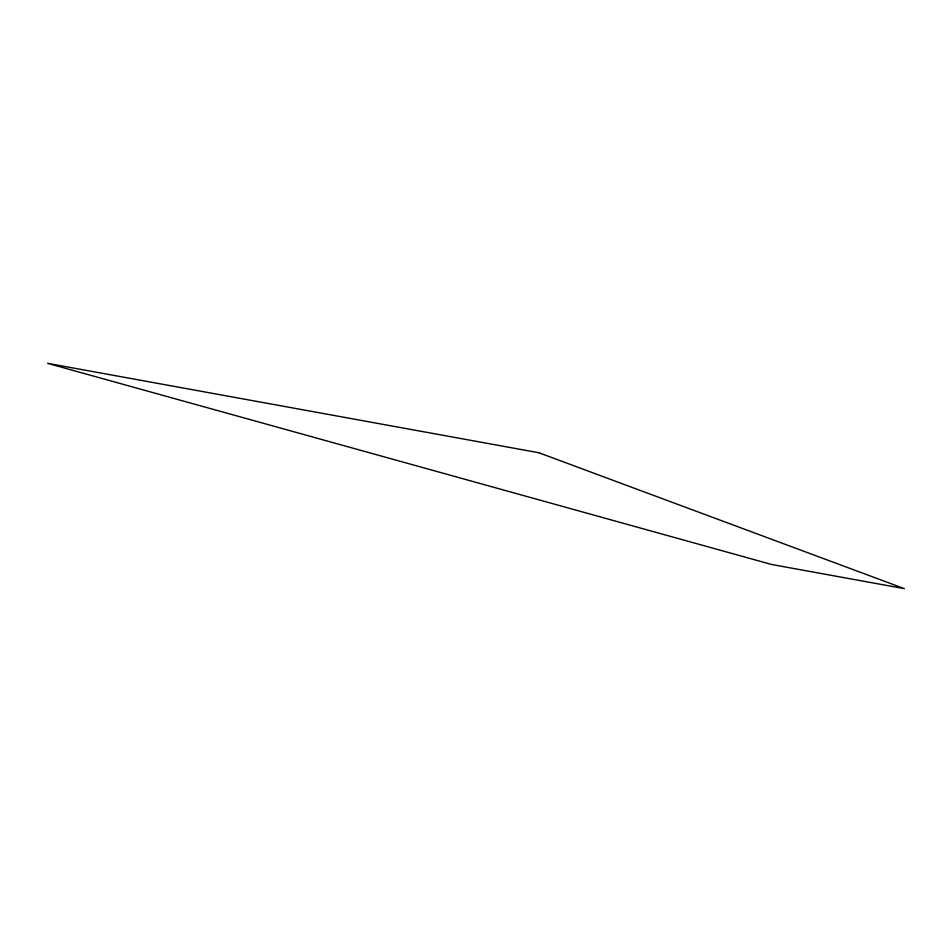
<?xml version="1.0" encoding="UTF-8"?>
<svg xmlns="http://www.w3.org/2000/svg" width="952" height="952" viewBox="0 0 952 952"><rect width="100%" height="100%" fill="white"/><g stroke="black" fill="none" stroke-linecap="round" stroke-linejoin="round"><path stroke-width="1.43" d="M538.891 452.747L47.6 363.343L771.62 564.488L904.4 588.657L538.891 452.747"/></g></svg>
